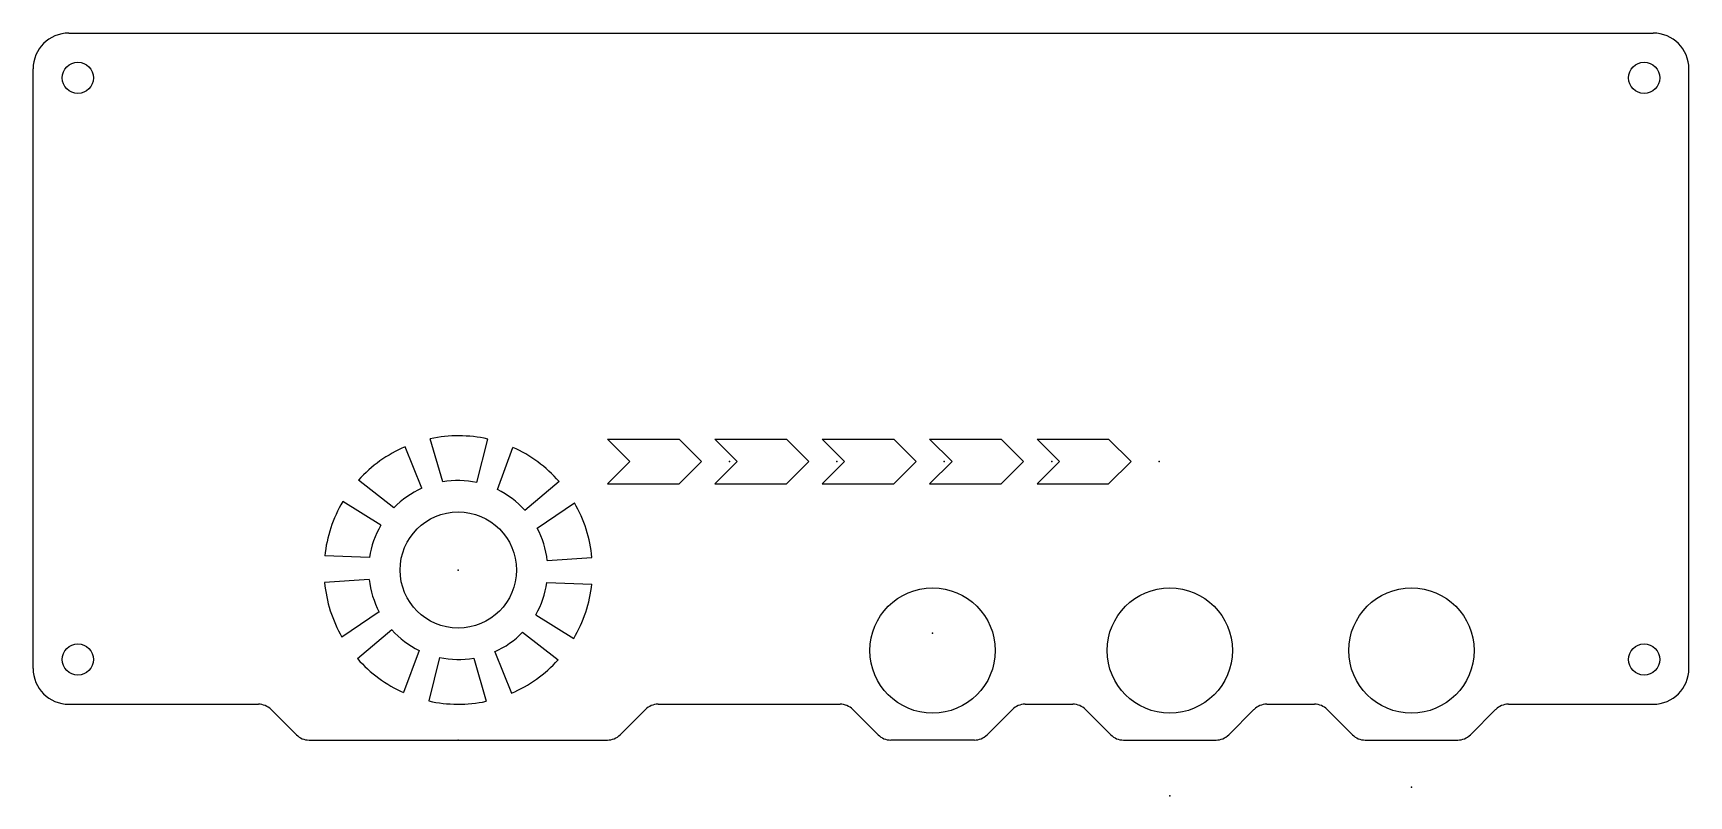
# Model space of a CAD drawing. Header units: millimetres. Extents: x 0 to 185, y -10 to 75.
import ezdxf

# ---------------------------------------------------------------- set-up
doc = ezdxf.new("R2010")
doc.units = ezdxf.units.MM
doc.header["$PDSIZE"] = -1

msp = doc.modelspace()

# ---------------------------------------------------------------- linework, layer by layer
at = {"color": 7, "linetype": 'Continuous'}
for p, q in [((4, 75), (181, 75)), ((0, 4), (0, 71)), ((185, 4), (185, 71)), ((45.76, 24.85), (44.38, 29.67)), ((49.58, 24.78), (50.79, 29.63)), ((64.17, 29.64), (72.17, 29.64)), ((64.17, 29.64), (66.67, 27.14)), ((72.17, 29.64), (74.67, 27.14)), ((76.17, 29.64), (84.17, 29.64)), ((76.17, 29.64), (78.67, 27.14)), ((84.17, 29.64), (86.67, 27.14)), ((88.17, 29.64), (96.17, 29.64)), ((88.17, 29.64), (90.67, 27.14)), ((96.17, 29.64), (98.67, 27.14)), ((100.17, 29.64), (108.17, 29.64)), ((100.17, 29.64), (102.67, 27.14)), ((108.17, 29.64), (110.67, 27.14)), ((112.17, 29.64), (120.17, 29.64)), ((112.17, 29.64), (114.67, 27.14)), ((120.17, 29.64), (122.67, 27.14)), ((43.43, 24.14), (41.56, 28.77)), ((51.88, 23.99), (53.6, 28.7)), ((66.67, 27.14), (64.17, 24.64)), ((74.67, 27.14), (72.17, 24.64)), ((78.67, 27.14), (76.17, 24.64)), ((86.67, 27.14), (84.17, 24.64)), ((90.67, 27.14), (88.17, 24.64)), ((98.67, 27.14), (96.17, 24.64)), ((102.67, 27.14), (100.17, 24.64)), ((110.67, 27.14), (108.17, 24.64)), ((114.67, 27.14), (112.17, 24.64)), ((122.67, 27.14), (120.17, 24.64)), ((40.31, 21.95), (36.35, 25.04)), ((54.93, 21.69), (58.76, 24.91)), ((64.17, 24.64), (72.17, 24.64)), ((76.17, 24.64), (84.17, 24.64)), ((88.17, 24.64), (96.17, 24.64)), ((100.17, 24.64), (108.17, 24.64)), ((112.17, 24.64), (120.17, 24.64)), ((38.84, 20), (34.6, 22.65)), ((56.33, 19.69), (60.49, 22.5)), ((37.6, 16.39), (32.58, 16.57)), ((57.45, 16.05), (62.44, 16.39)), ((37.55, 13.95), (32.56, 13.61)), ((57.4, 13.61), (62.42, 13.43)), ((38.67, 10.31), (34.51, 7.5)), ((56.16, 10), (60.4, 7.35)), ((40.07, 8.31), (36.24, 5.09)), ((54.69, 8.05), (58.65, 4.96)), ((43.12, 6.01), (41.4, 1.3)), ((51.57, 5.86), (53.44, 1.23)), ((45.42, 5.22), (44.21, 0.37)), ((49.24, 5.15), (50.62, 0.33)), ((4, 0), (25.17, 0)), ((69.83, 0), (90.17, 0)), ((110.83, 0), (116.17, 0)), ((137.83, 0), (143.17, 0)), ((164.83, 0), (181, 0)), ((29.41, -3.41), (26.59, -0.59)), ((65.59, -3.41), (68.41, -0.59)), ((94.41, -3.41), (91.59, -0.59)), ((106.59, -3.41), (109.41, -0.59)), ((117.59, -0.59), (120.41, -3.41)), ((133.59, -3.41), (136.41, -0.59)), ((144.59, -0.59), (147.41, -3.41)), ((160.59, -3.41), (163.41, -0.59)), ((30.83, -4), (64.17, -4)), ((105.17, -4), (95.83, -4)), ((121.83, -4), (132.17, -4)), ((148.83, -4), (159.17, -4))]:
    msp.add_line(p, q, dxfattribs=at)
for centre, radius in [((5, 70), 1.75), ((180, 70), 1.75), ((47.5, 15), 6.5), ((100.5, 6), 7), ((127, 6), 7), ((154, 6), 7), ((5, 5), 1.75), ((180, 5), 1.75)]:
    msp.add_circle(centre, radius, dxfattribs=at)
for centre, radius, start, end in [((4, 71), 4, 90, 180), ((181, 71), 4, 0, 90), ((47.5, 15), 15, 77.3332, 102), ((47.5, 15), 15, 113.3332, 138), ((47.5, 15), 15, 41.3332, 66), ((47.5, 15), 10, 114, 135.9939), ((47.5, 15), 10, 78, 99.9939), ((47.5, 15), 15, 149.3332, 174), ((47.5, 15), 10, 42, 63.9939), ((47.5, 15), 15, 5.3332, 30), ((47.5, 15), 10, 150, 171.9939), ((47.5, 15), 10, 6, 27.9939), ((47.5, 15), 15, 185.3332, 210), ((47.5, 15), 10, 186, 207.9939), ((47.5, 15), 10, 330, 351.9939), ((47.5, 15), 15, 329.3332, 354), ((47.5, 15), 10, 222, 243.9939), ((47.5, 15), 10, 294, 315.9939), ((4, 4), 4, 180, 270), ((47.5, 15), 15, 221.3332, 246), ((47.5, 15), 10, 258, 279.9939), ((47.5, 15), 15, 293.3332, 318), ((181, 4), 4, 270, 0), ((25.17, -2), 2, 45, 90), ((47.5, 15), 15, 257.3332, 282), ((69.83, -2), 2, 90, 135), ((90.17, -2), 2, 45, 90), ((110.83, -2), 2, 90, 135), ((116.17, -2), 2, 45, 90), ((137.83, -2), 2, 90, 135), ((143.17, -2), 2, 45, 90), ((164.83, -2), 2, 90, 135), ((30.83, -2), 2, 225, 270), ((64.17, -2), 2, 270, 315), ((95.83, -2), 2, 225, 270), ((105.17, -2), 2, 270, 315), ((121.83, -2), 2, 225, 270), ((132.17, -2), 2, 270, 315), ((148.83, -2), 2, 225, 270), ((159.17, -2), 2, 270, 315)]:
    msp.add_arc(centre, radius, start, end, dxfattribs=at)
for p in [(77.81, 27.14), (89.81, 27.14), (101.81, 27.14), (113.81, 27.14), (125.81, 27.14), (47.5, 15), (100.5, 7.95), (47.5, -4), (127, -10.24), (154, -9.25)]:
    msp.add_point(p, dxfattribs=at)

doc.saveas('drawing.dxf')
